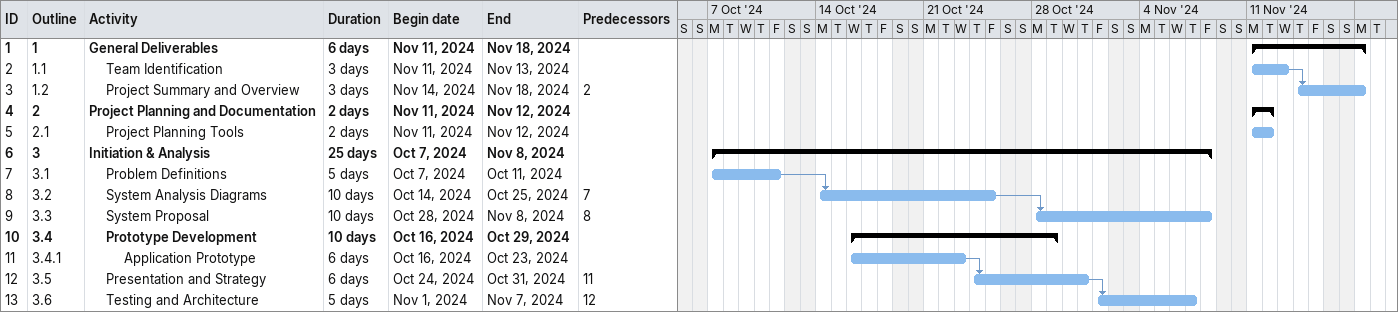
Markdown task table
| ID | WBS | Task | Duration | Start | Finish | Predecessors |
|---|---|---|---|---|---|---|
| 1 | 1 | **General Deliverables** | 6d | 2024-11-11 | 2024-11-18 |  |
| 2 | 1.1 | Team Identification | 3d | 2024-11-11 | 2024-11-13 |  |
| 3 | 1.2 | Project Summary and Overview | 3d | 2024-11-14 | 2024-11-18 | 2 |
| 4 | 2 | **Project Planning and Documentation** | 2d | 2024-11-11 | 2024-11-12 |  |
| 5 | 2.1 | Project Planning Tools | 2d | 2024-11-11 | 2024-11-12 |  |
| 6 | 3 | **Initiation & Analysis** | 25d | 2024-10-07 | 2024-11-08 |  |
| 7 | 3.1 | Problem Definitions | 5d | 2024-10-07 | 2024-10-11 |  |
| 8 | 3.2 | System Analysis Diagrams | 10d | 2024-10-14 | 2024-10-25 | 7 |
| 9 | 3.3 | System Proposal | 10d | 2024-10-28 | 2024-11-08 | 8 |
| 10 | 3.4 | **Prototype Development** | 10d | 2024-10-16 | 2024-10-29 |  |
| 11 | 3.4.1 | Application Prototype | 6d | 2024-10-16 | 2024-10-23 |  |
| 12 | 3.5 | Presentation and Strategy | 6d | 2024-10-24 | 2024-10-31 | 11 |
| 13 | 3.6 | Testing and Architecture | 5d | 2024-11-01 | 2024-11-07 | 12 |
